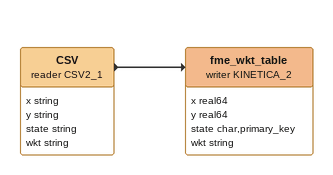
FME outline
CSV (reader CSV2_1)
    attributes: x string, y string, state string, wkt string
    -> fme_wkt_table (writer KINETICA_2)
fme_wkt_table (writer KINETICA_2)
    attributes: x real64, y real64, state char,primary_key, wkt string
